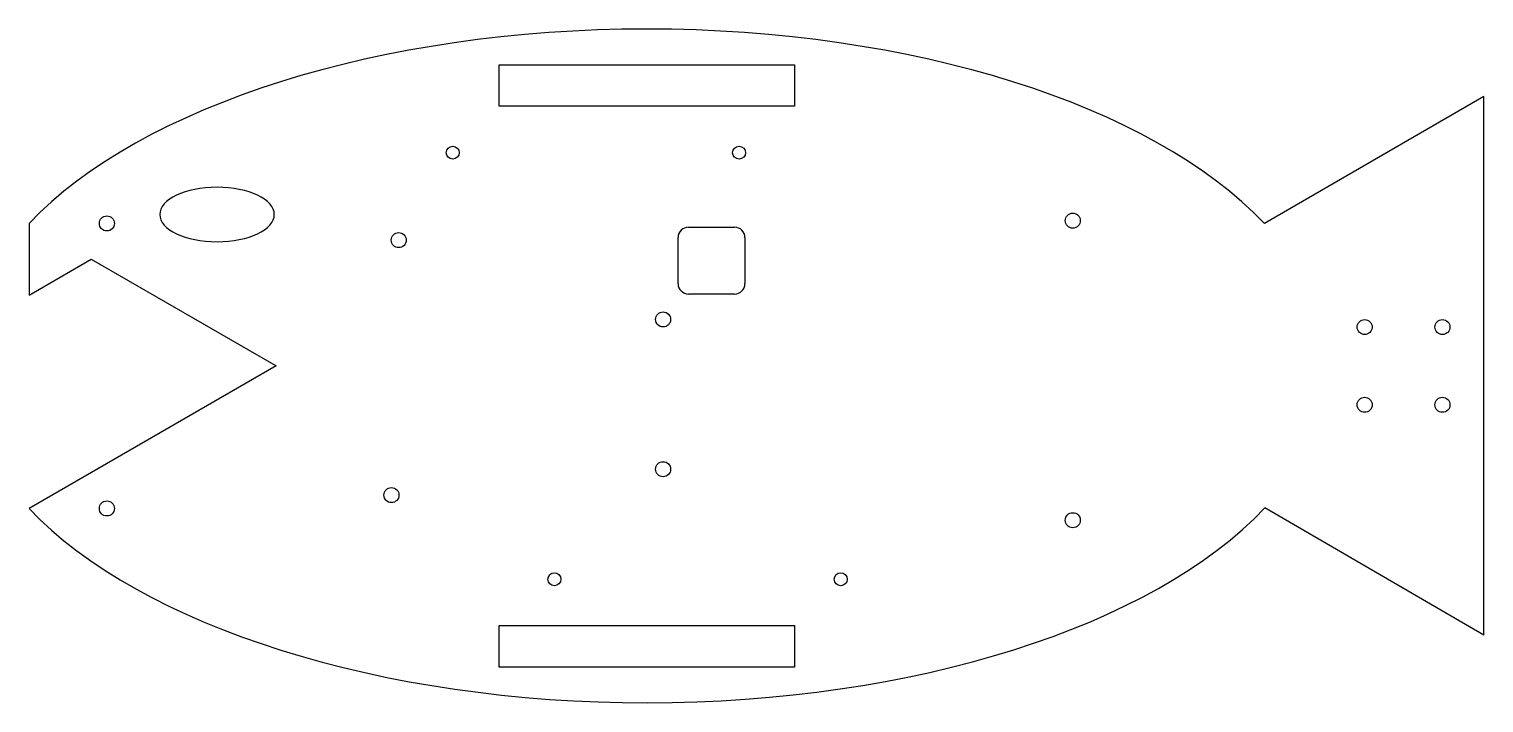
# Model space of a CAD drawing. Extents: x 8 to 289, y 40 to 170.
import ezdxf

# ---------------------------------------------------------------- set-up
doc = ezdxf.new("R2010")
doc.units = 0
doc.layers.add('ProjItem', color=7, linetype='CONTINUOUS')

msp = doc.modelspace()

# ---------------------------------------------------------------- linework, layer by layer
at = {"layer": 'ProjItem'}
for p, q in [((98.8257, 163.115), (155.826, 163.115)), ((98.8257, 155.115), (98.8257, 163.115)), ((155.826, 163.115), (155.826, 155.115)), ((155.826, 155.115), (98.8257, 155.115)), ((288.826, 156.962), (246.47, 132.507)), ((288.826, 53.0385), (288.826, 156.962)), ((8.17433, 132.5), (8.17433, 118.645)), ((133.38, 120.876), (133.38, 129.767)), ((135.38, 131.767), (144.271, 131.767)), ((146.271, 129.767), (146.271, 120.876)), ((8.17433, 118.645), (20.1706, 125.577)), ((20.1706, 125.577), (55.8257, 105)), ((144.271, 118.876), (135.38, 118.876)), ((55.8257, 105), (8.17433, 77.5)), ((288.826, 53.0385), (246.587, 77.6169)), ((98.8257, 54.8855), (155.826, 54.8855)), ((98.8257, 46.8855), (98.8257, 54.8855)), ((155.826, 54.8855), (155.826, 46.8855)), ((155.826, 46.8855), (98.8257, 46.8855))]:
    msp.add_line(p, q, dxfattribs=at)
for centre, radius in [((89.9007, 146.151), 1.25), ((145.141, 146.151), 1.25), ((23.1743, 132.5), 1.45), ((209.521, 133.031), 1.45), ((79.4797, 129.276), 1.45), ((130.48, 113.976), 1.45), ((265.826, 112.5), 1.45), ((280.826, 112.5), 1.45), ((265.826, 97.5), 1.45), ((280.826, 97.5), 1.45), ((130.48, 85.0763), 1.45), ((78.0797, 80.0763), 1.45), ((23.1743, 77.5), 1.45), ((209.521, 75.2311), 1.45), ((109.511, 63.8471), 1.25), ((164.751, 63.8471), 1.25)]:
    msp.add_circle(centre, radius, dxfattribs=at)
for centre, start, end in [((135.38, 129.767), 90, 180), ((144.271, 129.767), 0, 90), ((135.38, 120.876), -180, -90), ((144.271, 120.876), -90, 0)]:
    msp.add_arc(centre, 2, start, end, dxfattribs=at)
for centre, major_axis, ratio, start_param, end_param in [((127.326, 105), (131.5, 0), 0.494297, 0.436965, 2.70475), ((44.4301, 134.221), (-11.0513, 0), 0.474577, 0, 6.28318), ((127.326, 105), (131.5, 0), 0.494297, 3.57843, 5.84833)]:
    msp.add_ellipse(centre, major_axis=major_axis, ratio=ratio, start_param=start_param, end_param=end_param, dxfattribs=at)

doc.saveas('drawing.dxf')
